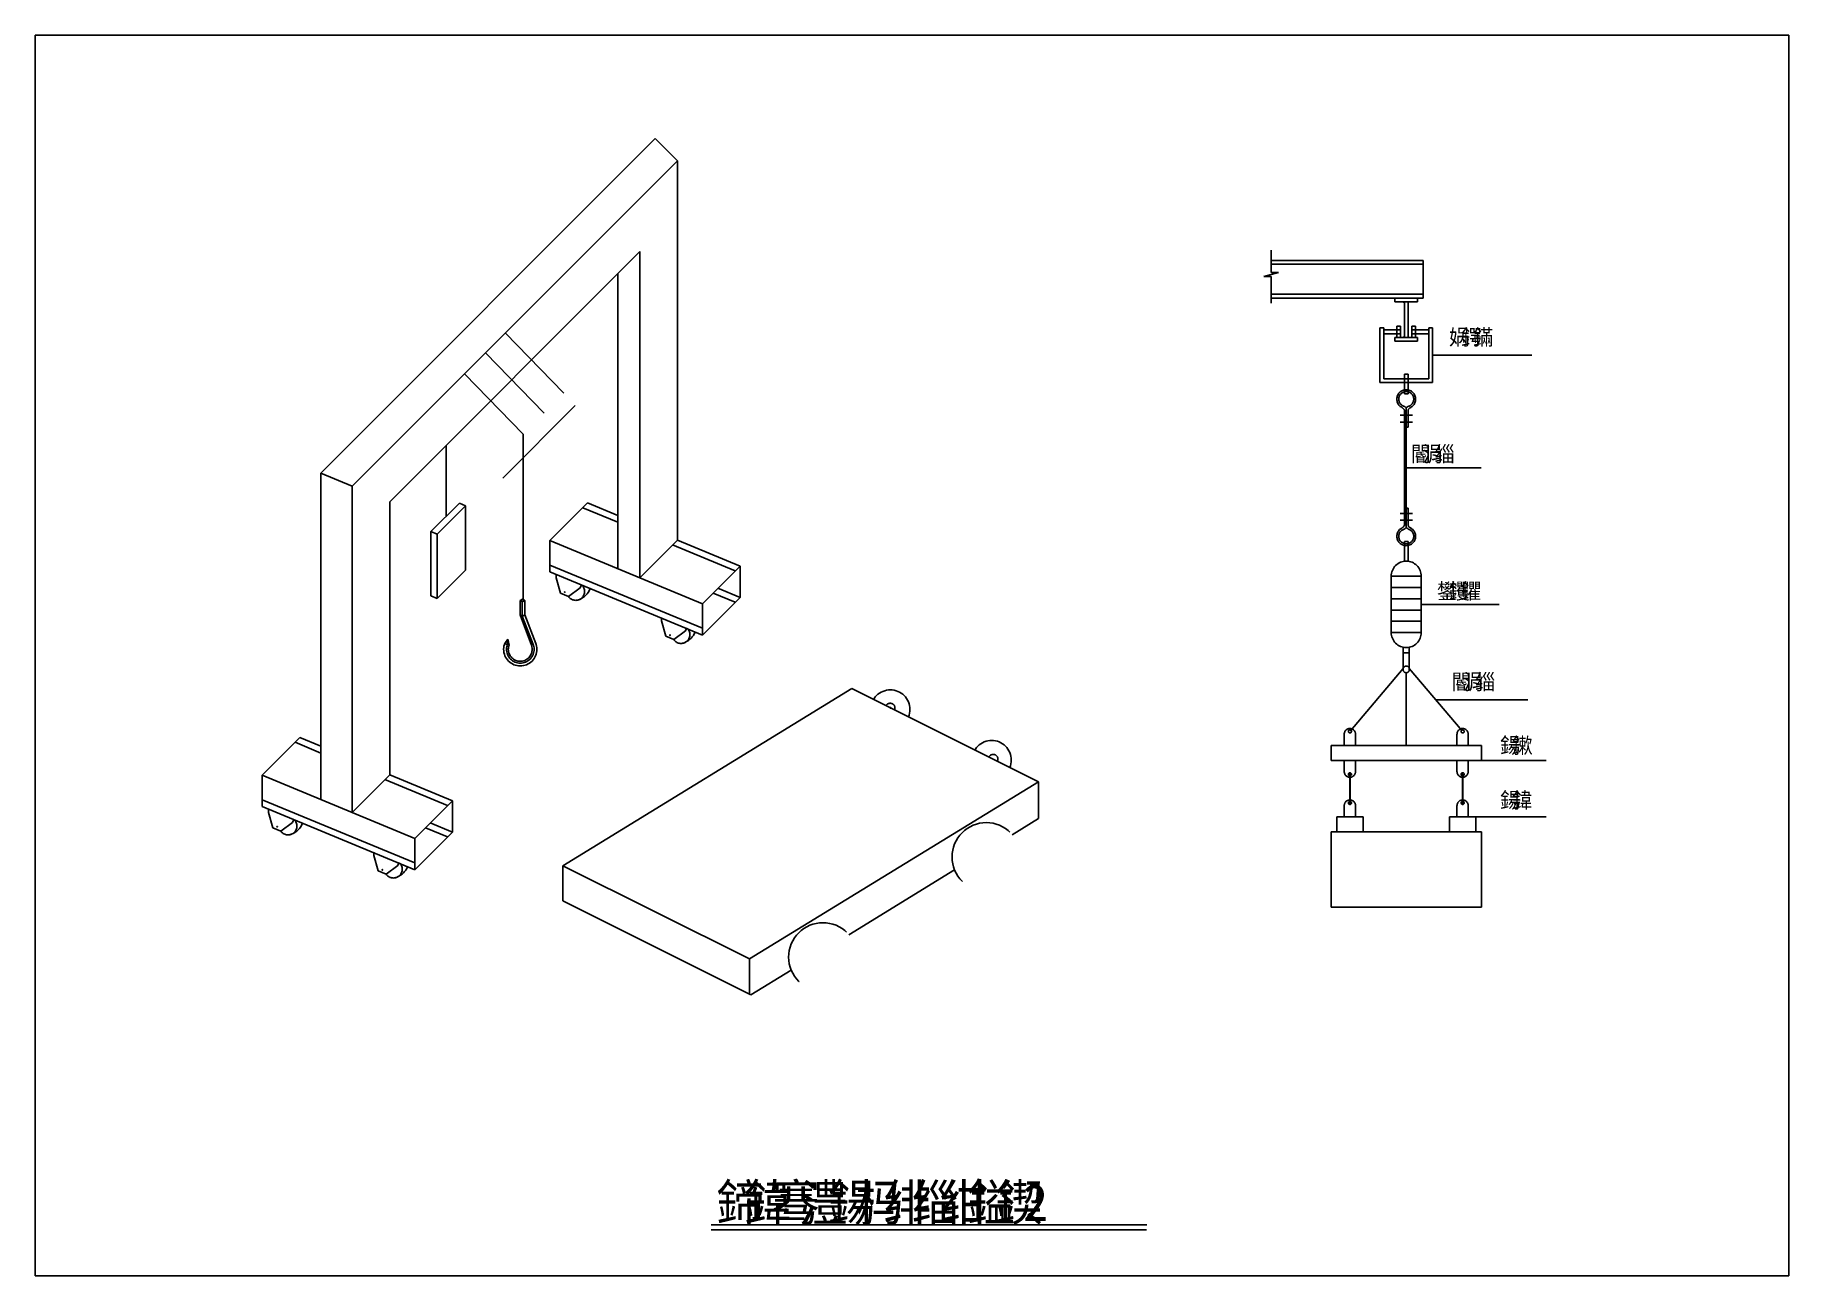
# Model space of a CAD drawing. Header units: metres. Extents: x 0 to 420, y 0 to 297.
import ezdxf

# ---------------------------------------------------------------- set-up
doc = ezdxf.new("R2010")
doc.units = ezdxf.units.M

msp = doc.modelspace()

# ---------------------------------------------------------------- linework, layer by layer
for p, q in [((420, 297), (0, 297)), ((0, 297), (0, 0)), ((420, 0), (420, 297)), ((148.52, 272.24), (68.44, 192.16)), ((148.52, 272.24), (153.83, 266.94)), ((153.83, 266.94), (75.94, 189.05)), ((153.83, 266.94), (153.83, 176.1)), ((153.83, 266.94), (153.83, 191.94)), ((144.83, 245.21), (84.94, 185.32)), ((144.83, 245.21), (144.83, 167.1)), ((144.83, 245.21), (144.83, 191.94)), ((296.01, 245.49), (296.01, 240.19)), ((139.52, 239.9), (139.52, 169.3)), ((139.52, 239.9), (139.52, 197.24)), ((297.74, 240.19), (294.22, 239.22)), ((296.01, 240.19), (297.74, 240.19)), ((296.08, 243.07), (332.41, 243.07)), ((296.08, 242.17), (332.41, 242.17)), ((332.41, 243.07), (332.41, 234.07)), ((294.22, 239.22), (296.01, 239.22)), ((296.01, 239.22), (296.01, 232.82)), ((296.08, 234.97), (332.41, 234.97)), ((296.08, 234.07), (332.41, 234.07)), ((296.08, 234.07), (299.51, 234.07)), ((325.39, 234.07), (325.66, 233.8)), ((325.66, 234.07), (325.66, 233.17)), ((325.66, 233.17), (331.06, 233.17)), ((327.64, 233.17), (327.91, 232.9)), ((327.91, 224.62), (327.91, 233.17)), ((328.81, 224.62), (328.81, 233.17)), ((328.81, 232.9), (329.08, 233.17)), ((331.33, 234.07), (331.06, 233.8)), ((331.06, 234.07), (331.06, 233.17)), ((322.06, 226.96), (322.96, 226.96)), ((322.06, 226.96), (322.06, 213.82)), ((322.96, 226.96), (322.96, 214.72)), ((326.11, 224.62), (326.11, 227.32)), ((326.11, 227.32), (327.01, 227.32)), ((327.01, 224.62), (327.01, 227.32)), ((328.81, 224.62), (328.81, 227.32)), ((329.71, 227.32), (330.61, 227.32)), ((329.71, 224.62), (329.71, 227.32)), ((330.61, 224.62), (330.61, 227.32)), ((333.76, 226.96), (334.66, 226.96)), ((333.76, 226.96), (333.76, 214.72)), ((334.66, 226.96), (334.66, 213.82)), ((112.59, 225.7), (126.65, 211.26)), ((322.96, 226.42), (327.01, 226.42)), ((322.96, 225.52), (327.01, 225.52)), ((325.66, 224.62), (331.06, 224.62)), ((325.66, 224.62), (325.66, 223.72)), ((325.66, 223.72), (331.06, 223.72)), ((325.66, 223.72), (331.06, 223.72)), ((327.91, 224.89), (327.64, 224.62)), ((328.81, 224.89), (329.08, 224.62)), ((329.71, 226.42), (333.76, 226.42)), ((329.71, 225.52), (333.76, 225.52)), ((331.06, 224.62), (331.06, 223.72)), ((107.87, 220.97), (121.93, 206.54)), ((334.66, 220.39), (358.42, 220.39)), ((102.8, 215.91), (116.86, 201.47)), ((322.96, 214.72), (333.76, 214.72)), ((327.91, 215.8), (328.81, 215.8)), ((327.91, 211.12), (327.91, 215.8)), ((328.81, 211.12), (328.81, 215.8)), ((322.06, 213.82), (334.66, 213.82)), ((327.91, 211.66), (328.81, 211.66)), ((327.91, 211.12), (328.81, 211.12)), ((111.98, 190.91), (129.37, 208.3)), ((326.87, 205.99), (329.88, 205.99)), ((327.91, 207.24), (327.91, 179.64)), ((328.36, 207.77), (328.36, 179.11)), ((328.81, 207.24), (328.81, 203.16)), ((326.87, 204.39), (329.88, 204.39)), ((98.41, 198.79), (98.41, 181.79)), ((116.86, 201.47), (116.85, 161.68)), ((328.36, 193.44), (346.27, 193.44)), ((68.44, 192.16), (68.44, 114.05)), ((68.44, 192.16), (75.94, 189.05)), ((75.94, 189.05), (75.94, 110.94)), ((84.94, 185.32), (84.94, 119.94)), ((101.6, 184.98), (94.8, 178.18)), ((101.6, 184.98), (103.1, 184.36)), ((132.29, 185.02), (123.29, 176.02)), ((139.52, 182.03), (132.29, 185.02)), ((103.1, 184.36), (96.3, 177.56)), ((103.1, 184.36), (103.1, 168.93)), ((103.1, 184.36), (103.1, 176.58)), ((139.52, 180.4), (131.14, 183.88)), ((326.87, 182.51), (329.88, 182.51)), ((326.87, 180.91), (329.88, 180.91)), ((328.81, 183.73), (328.81, 179.66)), ((94.8, 178.18), (96.3, 177.56)), ((94.8, 178.18), (94.8, 162.75)), ((94.8, 178.18), (94.8, 178.18)), ((96.3, 177.56), (96.3, 162.13)), ((96.3, 177.56), (96.3, 169.78)), ((159.83, 160.89), (123.29, 176.02)), ((123.29, 176.02), (123.29, 168.52)), ((153.83, 176.1), (144.83, 167.1)), ((167.68, 168.74), (152.68, 174.95)), ((168.83, 169.89), (153.83, 176.1)), ((327.91, 175.77), (328.81, 175.77)), ((327.91, 175.77), (327.91, 171.09)), ((327.91, 175.23), (328.81, 175.23)), ((328.81, 175.77), (328.81, 171.09)), ((103.1, 168.93), (96.3, 162.13)), ((123.29, 170.15), (159.83, 155.01)), ((123.29, 168.52), (159.83, 153.39)), ((168.83, 169.89), (159.83, 160.89)), ((168.83, 169.89), (168.83, 162.39)), ((327.91, 171.09), (328.81, 171.09)), ((124.79, 167.9), (124.79, 167.09)), ((124.79, 167.09), (125.86, 163.4)), ((127.74, 162.62), (130.55, 164.7)), ((130.55, 164.7), (130.84, 165.39)), ((168.83, 162.39), (163.52, 164.58)), ((324.76, 167.49), (331.96, 167.49)), ((324.76, 167.49), (324.76, 153.99)), ((324.76, 164.79), (331.96, 164.79)), ((331.96, 153.99), (331.96, 167.49)), ((94.8, 162.75), (96.3, 162.13)), ((116.19, 161.68), (116.86, 162.03)), ((116.19, 161.68), (116.64, 161.34)), ((116.19, 161.68), (116.19, 158.21)), ((116.64, 161.34), (117.31, 161.68)), ((116.64, 161.34), (116.64, 157.87)), ((116.86, 162.03), (117.31, 161.68)), ((117.31, 161.68), (117.31, 158.21)), ((125.86, 163.4), (127.74, 162.62)), ((159.83, 153.39), (168.83, 162.39)), ((159.83, 160.89), (159.83, 153.39)), ((167.68, 161.24), (162.38, 163.44)), ((324.76, 162.09), (331.96, 162.09)), ((331.96, 160.74), (350.64, 160.74)), ((116.19, 158.21), (116.64, 157.87)), ((116.19, 158.21), (118.87, 150.99)), ((116.64, 157.87), (117.31, 158.21)), ((116.64, 157.93), (119.29, 151.14)), ((117.31, 158.21), (119.92, 151.38)), ((149.98, 157.6), (149.98, 156.78)), ((149.98, 156.78), (151.06, 153.09)), ((324.76, 159.39), (331.96, 159.39)), ((324.76, 156.69), (331.96, 156.69)), ((112.46, 151.38), (113.2, 152.4)), ((112.46, 151.38), (113.09, 151.14)), ((113.2, 152.4), (113.09, 151.14)), ((113.09, 151.14), (113.46, 151.22)), ((113.2, 152.4), (113.51, 150.99)), ((151.06, 153.09), (152.93, 152.32)), ((152.93, 152.32), (155.75, 154.39)), ((155.75, 154.39), (156.04, 155.09)), ((324.76, 153.99), (331.96, 153.99)), ((327.64, 150.46), (327.64, 144.99)), ((327.64, 149.13), (329.08, 149.13)), ((329.08, 150.46), (329.08, 144.99)), ((327.64, 145.38), (314.98, 130.45)), ((328.36, 144.38), (328.36, 126.99)), ((329.08, 145.38), (341.74, 130.45)), ((195.63, 140.59), (126.35, 98.19)), ((195.63, 140.59), (240.33, 118.27)), ((335.41, 137.91), (357.45, 137.91)), ((63.4, 128.86), (54.4, 119.86)), ((68.44, 125.15), (62.25, 127.72)), ((68.44, 126.78), (63.4, 128.86)), ((310.36, 126.99), (346.36, 126.99)), ((310.36, 126.99), (310.36, 123.39)), ((313.51, 129.69), (313.51, 126.99)), ((316.21, 129.69), (316.21, 126.99)), ((340.51, 129.69), (340.51, 126.99)), ((343.21, 129.69), (343.21, 126.99)), ((346.36, 126.99), (346.36, 123.39)), ((310.36, 123.39), (346.36, 123.39)), ((313.51, 123.39), (313.51, 120.69)), ((316.21, 123.39), (316.21, 120.69)), ((340.51, 123.39), (340.51, 120.69)), ((343.21, 123.39), (343.21, 120.69)), ((346.36, 123.39), (361.83, 123.39)), ((90.94, 104.73), (54.4, 119.86)), ((54.4, 119.86), (54.4, 112.36)), ((84.94, 119.94), (75.94, 110.94)), ((98.79, 112.58), (83.79, 118.79)), ((99.94, 113.73), (84.94, 119.94)), ((240.33, 118.27), (171.05, 75.87)), ((240.33, 118.27), (240.33, 109.48)), ((314.82, 119.99), (314.82, 113.28)), ((314.91, 120), (314.91, 113.28)), ((341.82, 119.99), (341.82, 113.28)), ((341.91, 120), (341.91, 113.28)), ((54.4, 113.99), (90.94, 98.85)), ((99.94, 113.73), (90.94, 104.73)), ((99.94, 113.73), (99.94, 106.23)), ((54.4, 112.36), (90.94, 97.23)), ((55.9, 111.74), (55.9, 110.93)), ((55.9, 110.93), (56.97, 107.24)), ((61.67, 108.54), (61.96, 109.24)), ((240.33, 109.48), (233.99, 105.6)), ((311.71, 109.89), (318.01, 109.89)), ((311.71, 109.89), (311.71, 106.29)), ((313.51, 112.59), (313.51, 109.89)), ((316.21, 112.59), (316.21, 109.89)), ((318.01, 109.89), (318.01, 106.29)), ((338.71, 109.89), (345.01, 109.89)), ((338.71, 109.89), (338.71, 106.29)), ((340.51, 112.59), (340.51, 109.89)), ((343.21, 112.59), (343.21, 109.89)), ((343.21, 109.89), (361.83, 109.89)), ((345.01, 109.89), (345.01, 106.29)), ((56.97, 107.24), (58.85, 106.46)), ((58.85, 106.46), (61.67, 108.54)), ((90.94, 97.23), (99.94, 106.23)), ((98.79, 105.08), (93.49, 107.28)), ((99.94, 106.23), (94.64, 108.43)), ((310.36, 106.29), (346.36, 106.29)), ((310.36, 106.29), (310.36, 88.29)), ((346.36, 106.29), (346.36, 88.29)), ((81.1, 101.44), (81.1, 100.63)), ((90.94, 104.73), (90.94, 97.23)), ((81.1, 100.63), (82.17, 96.93)), ((82.17, 96.93), (84.05, 96.16)), ((84.05, 96.16), (86.87, 98.24)), ((86.87, 98.24), (87.15, 98.93)), ((126.35, 98.19), (171.05, 75.87)), ((126.35, 98.19), (126.35, 89.81)), ((220.19, 97.16), (194.86, 81.66)), ((126.35, 89.81), (171.42, 67.31)), ((310.36, 88.29), (346.36, 88.29)), ((310.36, 88.29), (346.36, 88.29)), ((171.05, 75.87), (171.05, 67.49)), ((181.06, 73.21), (171.42, 67.31)), ((161.93, 12.22), (266.25, 12.22)), ((161.93, 11.04), (266.13, 11.04)), ((0, 0), (420, 0))]:
    msp.add_line(p, q)
for points in [[(329.3, 207.82), (329.42, 207.88), (329.61, 207.99), (329.79, 208.13), (329.95, 208.27), (330.1, 208.44), (330.23, 208.61), (330.34, 208.8), (330.44, 209), (330.51, 209.21), (330.57, 209.43), (330.6, 209.64), (330.61, 209.86), (330.6, 210.09), (330.57, 210.3), (330.51, 210.52), (330.44, 210.73), (330.34, 210.93), (330.23, 211.11), (330.1, 211.29), (329.95, 211.46), (329.79, 211.6), (329.61, 211.74), (329.42, 211.85), (329.22, 211.94), (329.01, 212.02), (328.8, 212.07), (328.58, 212.1), (328.36, 212.11), (328.14, 212.1), (327.92, 212.07), (327.71, 212.02), (327.5, 211.94), (327.3, 211.85), (327.11, 211.74), (326.93, 211.6), (326.77, 211.46), (326.62, 211.29), (326.49, 211.11), (326.38, 210.93), (326.28, 210.73), (326.21, 210.52), (326.15, 210.3), (326.12, 210.09), (326.11, 209.86), (326.12, 209.64), (326.15, 209.43), (326.21, 209.21), (326.28, 209), (326.38, 208.8), (326.49, 208.61), (326.62, 208.44), (326.77, 208.27), (326.93, 208.13), (327.11, 207.99), (327.3, 207.88), (327.42, 207.82)], [(328.91, 208.15), (329.05, 208.2), (329.21, 208.28), (329.36, 208.37), (329.5, 208.47), (329.63, 208.59), (329.75, 208.72), (329.86, 208.86), (329.95, 209.02), (330.02, 209.18), (330.08, 209.34), (330.13, 209.51), (330.15, 209.69), (330.16, 209.86), (330.15, 210.04), (330.13, 210.22), (330.08, 210.39), (330.02, 210.55), (329.95, 210.71), (329.86, 210.86), (329.75, 211.01), (329.63, 211.14), (329.5, 211.26), (329.36, 211.36), (329.21, 211.45), (329.05, 211.53), (328.88, 211.59), (328.71, 211.63), (328.54, 211.66), (328.36, 211.66), (328.18, 211.66), (328.01, 211.63), (327.84, 211.59), (327.67, 211.53), (327.51, 211.45), (327.36, 211.36), (327.22, 211.26), (327.09, 211.14), (326.97, 211.01), (326.86, 210.86), (326.77, 210.71), (326.7, 210.55), (326.64, 210.39), (326.59, 210.22), (326.57, 210.04), (326.56, 209.86), (326.57, 209.69), (326.59, 209.51), (326.64, 209.34), (326.7, 209.18), (326.77, 209.02), (326.86, 208.86), (326.97, 208.72), (327.09, 208.59), (327.22, 208.47), (327.36, 208.37), (327.51, 208.28), (327.67, 208.2), (327.81, 208.15)], [(327.91, 207.24), (327.9, 207.27), (327.85, 207.38), (327.79, 207.47), (327.72, 207.56), (327.65, 207.64), (327.57, 207.72), (327.48, 207.79), (327.42, 207.82)], [(328.36, 207.77), (328.35, 207.78), (328.27, 207.87), (328.19, 207.94), (328.1, 208.01), (328, 208.07), (327.89, 208.12), (327.81, 208.15)], [(328.91, 208.15), (328.83, 208.12), (328.72, 208.07), (328.63, 208.01), (328.53, 207.94), (328.45, 207.87), (328.37, 207.78), (328.36, 207.77)], [(329.3, 207.82), (329.24, 207.79), (329.15, 207.72), (329.07, 207.64), (329, 207.56), (328.93, 207.47), (328.87, 207.38), (328.82, 207.27), (328.81, 207.24)], [(328.36, 203.35), (328.38, 203.31), (328.4, 203.28), (328.43, 203.26), (328.45, 203.23), (328.48, 203.21), (328.52, 203.19), (328.55, 203.17), (328.59, 203.16), (328.62, 203.15), (328.66, 203.15), (328.7, 203.14), (328.74, 203.15), (328.77, 203.15), (328.81, 203.16), (328.81, 203.16)], [(328.81, 183.73), (328.77, 183.74), (328.74, 183.75), (328.7, 183.75), (328.66, 183.75), (328.62, 183.74), (328.59, 183.73), (328.55, 183.72), (328.52, 183.7), (328.48, 183.68), (328.45, 183.66), (328.43, 183.64), (328.4, 183.61), (328.38, 183.58), (328.36, 183.55)], [(327.26, 178.99), (327.11, 178.9), (326.93, 178.77), (326.77, 178.62), (326.62, 178.45), (326.49, 178.28), (326.38, 178.09), (326.28, 177.89), (326.21, 177.68), (326.15, 177.47), (326.12, 177.25), (326.11, 177.03), (326.12, 176.81), (326.15, 176.59), (326.21, 176.37), (326.28, 176.17), (326.38, 175.97), (326.49, 175.78), (326.62, 175.6), (326.77, 175.44), (326.93, 175.29), (327.11, 175.16), (327.3, 175.04), (327.5, 174.95), (327.71, 174.87), (327.92, 174.82), (328.14, 174.79), (328.36, 174.78), (328.58, 174.79), (328.8, 174.82), (329.01, 174.87), (329.22, 174.95), (329.42, 175.04), (329.61, 175.16), (329.79, 175.29), (329.95, 175.44), (330.1, 175.6), (330.23, 175.78), (330.34, 175.97), (330.44, 176.17), (330.51, 176.37), (330.57, 176.59), (330.6, 176.81), (330.61, 177.03), (330.6, 177.25), (330.57, 177.47), (330.51, 177.68), (330.44, 177.89), (330.34, 178.09), (330.23, 178.28), (330.1, 178.45), (329.95, 178.62), (329.79, 178.77), (329.61, 178.9), (329.43, 179.01)], [(327.87, 178.76), (327.84, 178.75), (327.67, 178.69), (327.51, 178.61), (327.36, 178.52), (327.22, 178.42), (327.09, 178.3), (326.97, 178.17), (326.86, 178.03), (326.77, 177.88), (326.7, 177.72), (326.64, 177.55), (326.59, 177.38), (326.57, 177.2), (326.56, 177.03), (326.57, 176.85), (326.59, 176.68), (326.64, 176.5), (326.7, 176.34), (326.77, 176.18), (326.86, 176.03), (326.97, 175.88), (327.09, 175.75), (327.22, 175.64), (327.36, 175.53), (327.51, 175.44), (327.67, 175.36), (327.84, 175.3), (328.01, 175.26), (328.18, 175.24), (328.36, 175.23), (328.54, 175.24), (328.71, 175.26), (328.88, 175.3), (329.05, 175.36), (329.21, 175.44), (329.36, 175.53), (329.5, 175.64), (329.63, 175.75), (329.75, 175.88), (329.86, 176.03), (329.95, 176.18), (330.02, 176.34), (330.08, 176.5), (330.13, 176.68), (330.15, 176.85), (330.16, 177.03), (330.15, 177.2), (330.13, 177.38), (330.08, 177.55), (330.02, 177.72), (329.95, 177.88), (329.86, 178.03), (329.75, 178.17), (329.63, 178.3), (329.5, 178.42), (329.36, 178.52), (329.21, 178.61), (329.05, 178.69), (328.91, 178.74)], [(327.26, 178.99), (327.28, 179), (327.38, 179.05), (327.48, 179.1), (327.57, 179.17), (327.65, 179.25), (327.73, 179.33), (327.8, 179.42), (327.85, 179.52), (327.9, 179.62), (327.91, 179.64)], [(327.81, 178.74), (327.9, 178.77), (328, 178.82), (328.1, 178.88), (328.19, 178.95), (328.28, 179.02), (328.35, 179.11), (328.36, 179.12)], [(328.36, 179.12), (328.37, 179.11), (328.45, 179.02), (328.54, 178.95), (328.63, 178.88), (328.73, 178.82), (328.83, 178.77), (328.92, 178.74)], [(328.81, 179.66), (328.83, 179.62), (328.88, 179.52), (328.93, 179.42), (329, 179.33), (329.08, 179.25), (329.16, 179.17), (329.25, 179.1), (329.34, 179.05), (329.43, 179.01)], [(331.96, 167.49), (331.94, 167.84), (331.89, 168.19), (331.81, 168.53), (331.69, 168.86), (331.54, 169.18), (331.35, 169.49), (331.14, 169.77), (330.91, 170.03), (330.64, 170.27), (330.36, 170.48), (330.06, 170.66), (329.74, 170.81), (329.41, 170.93), (329.06, 171.02), (328.71, 171.07), (328.36, 171.09), (328.01, 171.07), (327.66, 171.02), (327.32, 170.93), (326.98, 170.81), (326.66, 170.66), (326.36, 170.48), (326.08, 170.27), (325.81, 170.03), (325.58, 169.77), (325.37, 169.49), (325.19, 169.18), (325.03, 168.86), (324.92, 168.53), (324.83, 168.19), (324.78, 167.84), (324.76, 167.49), (324.76, 167.49)], [(127.74, 162.62), (127.84, 162.48), (127.98, 162.32), (128.14, 162.18), (128.3, 162.06), (128.48, 161.95), (128.67, 161.86), (128.87, 161.79), (129.07, 161.74), (129.28, 161.71), (129.48, 161.7), (129.69, 161.71), (129.9, 161.74), (130.1, 161.79), (130.3, 161.86), (130.49, 161.95), (130.66, 162.06), (130.83, 162.18), (130.99, 162.32), (131.13, 162.48), (131.25, 162.65), (131.36, 162.83), (131.45, 163.01), (131.52, 163.21), (131.57, 163.41), (131.6, 163.62), (131.61, 163.83), (131.6, 164.03), (131.57, 164.24), (131.52, 164.44), (131.45, 164.64), (131.36, 164.83), (131.25, 165.01), (131.13, 165.17), (130.99, 165.33), (130.97, 165.34)], [(129.78, 161.72), (130, 161.78), (130.42, 161.93), (130.82, 162.12), (131.2, 162.35), (131.56, 162.62), (131.89, 162.91), (132.18, 163.24), (132.45, 163.6), (132.68, 163.98), (132.87, 164.38), (132.93, 164.53)], [(126.9, 163.67), (126.9, 163.67), (126.9, 163.68), (126.9, 163.68), (126.9, 163.69), (126.9, 163.69), (126.9, 163.7), (126.89, 163.7), (126.89, 163.71), (126.88, 163.71), (126.88, 163.72), (126.87, 163.72), (126.87, 163.72), (126.86, 163.72), (126.86, 163.72), (126.85, 163.72), (126.85, 163.72), (126.84, 163.72), (126.84, 163.72), (126.83, 163.72), (126.83, 163.72), (126.82, 163.72), (126.82, 163.72), (126.81, 163.71), (126.81, 163.71), (126.8, 163.7), (126.8, 163.7), (126.8, 163.69), (126.8, 163.69), (126.79, 163.68), (126.79, 163.68), (126.79, 163.67), (126.79, 163.67), (126.79, 163.67)], [(126.79, 163.67), (126.79, 163.66), (126.79, 163.66), (126.79, 163.65), (126.8, 163.65), (126.8, 163.64), (126.8, 163.64), (126.8, 163.63), (126.81, 163.63), (126.81, 163.62), (126.82, 163.62), (126.82, 163.62), (126.83, 163.62), (126.83, 163.61), (126.84, 163.61), (126.84, 163.61), (126.85, 163.61), (126.85, 163.61), (126.86, 163.61), (126.86, 163.61), (126.87, 163.62), (126.87, 163.62), (126.88, 163.62), (126.88, 163.62), (126.89, 163.63), (126.89, 163.63), (126.9, 163.64), (126.9, 163.64), (126.9, 163.65), (126.9, 163.65), (126.9, 163.66), (126.9, 163.66), (126.9, 163.67), (126.9, 163.67)], [(112.46, 151.38), (112.38, 151.14), (112.28, 150.76), (112.22, 150.38), (112.21, 149.98), (112.22, 149.59), (112.28, 149.21), (112.38, 148.83), (112.51, 148.46), (112.68, 148.11), (112.88, 147.77), (113.11, 147.46), (113.37, 147.17), (113.66, 146.9), (113.98, 146.67), (114.31, 146.47), (114.66, 146.3), (115.03, 146.17), (115.41, 146.08), (115.8, 146.02), (116.19, 146), (116.58, 146.02), (116.97, 146.08), (117.35, 146.17), (117.71, 146.3), (118.07, 146.47), (118.4, 146.67), (118.72, 146.9), (119.01, 147.17), (119.27, 147.46), (119.5, 147.77), (119.7, 148.11), (119.87, 148.46), (120, 148.83), (120.1, 149.21), (120.15, 149.59), (120.17, 149.98), (120.15, 150.38), (120.1, 150.76), (120, 151.14), (119.92, 151.38)], [(152.1, 153.36), (152.1, 153.37), (152.1, 153.37), (152.1, 153.38), (152.1, 153.38), (152.1, 153.39), (152.09, 153.39), (152.09, 153.4), (152.09, 153.4), (152.08, 153.41), (152.08, 153.41), (152.07, 153.41), (152.07, 153.41), (152.06, 153.42), (152.06, 153.42), (152.05, 153.42), (152.05, 153.42), (152.04, 153.42), (152.03, 153.42), (152.03, 153.42), (152.02, 153.41), (152.02, 153.41), (152.01, 153.41), (152.01, 153.41), (152.01, 153.4), (152, 153.4), (152, 153.39), (152, 153.39), (151.99, 153.38), (151.99, 153.38), (151.99, 153.37), (151.99, 153.37), (151.99, 153.36), (151.99, 153.36)], [(151.99, 153.36), (151.99, 153.36), (151.99, 153.35), (151.99, 153.35), (151.99, 153.34), (152, 153.34), (152, 153.33), (152, 153.33), (152.01, 153.32), (152.01, 153.32), (152.01, 153.32), (152.02, 153.31), (152.02, 153.31), (152.03, 153.31), (152.03, 153.31), (152.04, 153.31), (152.05, 153.31), (152.05, 153.31), (152.06, 153.31), (152.06, 153.31), (152.07, 153.31), (152.07, 153.31), (152.08, 153.32), (152.08, 153.32), (152.09, 153.32), (152.09, 153.33), (152.09, 153.33), (152.1, 153.34), (152.1, 153.34), (152.1, 153.35), (152.1, 153.35), (152.1, 153.36), (152.1, 153.36), (152.1, 153.36)], [(152.93, 152.32), (153.04, 152.17), (153.18, 152.02), (153.33, 151.88), (153.5, 151.75), (153.68, 151.65), (153.87, 151.56), (154.07, 151.49), (154.27, 151.44), (154.47, 151.41), (154.68, 151.4), (154.89, 151.41), (155.1, 151.44), (155.3, 151.49), (155.49, 151.56), (155.68, 151.65), (155.86, 151.75), (156.03, 151.88), (156.18, 152.02), (156.32, 152.17), (156.45, 152.34), (156.55, 152.52), (156.64, 152.71), (156.71, 152.9), (156.76, 153.11), (156.79, 153.31), (156.8, 153.52), (156.79, 153.73), (156.76, 153.93), (156.71, 154.14), (156.64, 154.33), (156.55, 154.52), (156.45, 154.7), (156.32, 154.87), (156.18, 155.02), (156.17, 155.03)], [(154.98, 151.42), (155.2, 151.48), (155.62, 151.63), (156.02, 151.82), (156.4, 152.05), (156.75, 152.31), (157.08, 152.61), (157.38, 152.94), (157.65, 153.29), (157.87, 153.67), (158.06, 154.08), (158.12, 154.22)], [(324.76, 153.99), (324.78, 153.63), (324.83, 153.28), (324.92, 152.94), (325.03, 152.61), (325.19, 152.29), (325.37, 151.99), (325.58, 151.7), (325.81, 151.44), (326.08, 151.2), (326.36, 150.99), (326.66, 150.81), (326.98, 150.66), (327.32, 150.54), (327.66, 150.46), (328.01, 150.4), (328.36, 150.39), (328.71, 150.4), (329.06, 150.46), (329.41, 150.54), (329.74, 150.66), (330.06, 150.81), (330.36, 150.99), (330.64, 151.2), (330.91, 151.44), (331.14, 151.7), (331.35, 151.99), (331.54, 152.29), (331.69, 152.61), (331.81, 152.94), (331.89, 153.28), (331.94, 153.63), (331.96, 153.99)], [(113.09, 151.14), (113.02, 150.95), (112.94, 150.63), (112.9, 150.31), (112.88, 149.98), (112.9, 149.66), (112.94, 149.34), (113.02, 149.02), (113.13, 148.72), (113.27, 148.42), (113.44, 148.15), (113.63, 147.89), (113.85, 147.64), (114.09, 147.43), (114.35, 147.23), (114.63, 147.07), (114.92, 146.93), (115.23, 146.82), (115.54, 146.74), (115.87, 146.69), (116.19, 146.68), (116.51, 146.69), (116.84, 146.74), (117.15, 146.82), (117.46, 146.93), (117.75, 147.07), (118.03, 147.23), (118.29, 147.43), (118.53, 147.64), (118.75, 147.89), (118.94, 148.15), (119.11, 148.42), (119.25, 148.72), (119.36, 149.02), (119.44, 149.34), (119.48, 149.66), (119.5, 149.98), (119.48, 150.31), (119.44, 150.63), (119.36, 150.95), (119.29, 151.14)], [(113.51, 150.99), (113.45, 150.81), (113.39, 150.54), (113.34, 150.27), (113.33, 149.98), (113.34, 149.7), (113.39, 149.43), (113.45, 149.15), (113.55, 148.89), (113.67, 148.64), (113.81, 148.4), (113.98, 148.17), (114.17, 147.96), (114.38, 147.77), (114.6, 147.61), (114.84, 147.46), (115.1, 147.34), (115.36, 147.25), (115.63, 147.18), (115.91, 147.14), (116.19, 147.13), (116.47, 147.14), (116.75, 147.18), (117.02, 147.25), (117.28, 147.34), (117.54, 147.46), (117.78, 147.61), (118, 147.77), (118.21, 147.96), (118.4, 148.17), (118.57, 148.4), (118.71, 148.64), (118.83, 148.89), (118.93, 149.15), (118.99, 149.43), (119.04, 149.7), (119.05, 149.98), (119.04, 150.27), (118.99, 150.54), (118.93, 150.81), (118.87, 150.99)], [(329.08, 145.38), (329.08, 145.39), (329.06, 145.46), (329.04, 145.53), (329.01, 145.6), (328.97, 145.66), (328.93, 145.72), (328.88, 145.77), (328.82, 145.82), (328.77, 145.86), (328.71, 145.9), (328.64, 145.93), (328.57, 145.95), (328.5, 145.97), (328.43, 145.98), (328.36, 145.98), (328.29, 145.98), (328.22, 145.97), (328.15, 145.95), (328.08, 145.93), (328.02, 145.9), (327.95, 145.86), (327.9, 145.82), (327.84, 145.77), (327.8, 145.72), (327.75, 145.66), (327.72, 145.6), (327.68, 145.53), (327.66, 145.46), (327.64, 145.39), (327.64, 145.38)], [(327.64, 144.99), (327.64, 144.97), (327.66, 144.9), (327.68, 144.83), (327.72, 144.77), (327.75, 144.71), (327.8, 144.65), (327.84, 144.6), (327.9, 144.55), (327.95, 144.51), (328.02, 144.47), (328.08, 144.44), (328.15, 144.41), (328.22, 144.4), (328.29, 144.39), (328.36, 144.38), (328.43, 144.39), (328.5, 144.4), (328.57, 144.41), (328.64, 144.44), (328.71, 144.47), (328.77, 144.51), (328.82, 144.55), (328.88, 144.6), (328.93, 144.65), (328.97, 144.71), (329.01, 144.77), (329.04, 144.83), (329.06, 144.9), (329.08, 144.97), (329.08, 144.99)], [(209.14, 133.85), (209.29, 134.25), (209.4, 134.69), (209.46, 135.15), (209.49, 135.61), (209.46, 136.06), (209.4, 136.52), (209.29, 136.96), (209.13, 137.39), (208.93, 137.81), (208.7, 138.2), (208.43, 138.57), (208.12, 138.91), (207.78, 139.22), (207.41, 139.49), (207.02, 139.73), (206.6, 139.92), (206.17, 140.08), (205.72, 140.19), (205.27, 140.26), (204.81, 140.28), (204.35, 140.26), (203.9, 140.19), (203.46, 140.08), (203.02, 139.92), (202.61, 139.73), (202.22, 139.49), (201.85, 139.22), (201.51, 138.91), (201.2, 138.57), (200.93, 138.2), (200.8, 138.01)], [(205.9, 135.95), (205.89, 136.06), (205.88, 136.17), (205.85, 136.28), (205.81, 136.38), (205.77, 136.48), (205.71, 136.58), (205.64, 136.66), (205.57, 136.75), (205.49, 136.82), (205.4, 136.89), (205.31, 136.94), (205.21, 136.99), (205.1, 137.03), (204.99, 137.05), (204.89, 137.07), (204.78, 137.08), (204.66, 137.07), (204.56, 137.05), (204.45, 137.03), (204.34, 136.99), (204.24, 136.94), (204.15, 136.89), (204.06, 136.82), (203.98, 136.75), (203.91, 136.66), (203.84, 136.58), (203.8, 136.51)], [(204.96, 135.98), (204.96, 135.99), (204.96, 136), (204.95, 136.01), (204.95, 136.02), (204.95, 136.03), (204.94, 136.03), (204.94, 136.04), (204.93, 136.05), (204.92, 136.06), (204.92, 136.06), (204.91, 136.07), (204.9, 136.07), (204.89, 136.07), (204.88, 136.07), (204.87, 136.08), (204.86, 136.08), (204.85, 136.08), (204.84, 136.07), (204.84, 136.07), (204.83, 136.07), (204.82, 136.07), (204.81, 136.06), (204.8, 136.06), (204.8, 136.05), (204.79, 136.04), (204.79, 136.03), (204.78, 136.03), (204.78, 136.02), (204.77, 136.01), (204.77, 136), (204.77, 135.99), (204.77, 135.98), (204.77, 135.98)], [(204.77, 135.98), (204.77, 135.97), (204.77, 135.96), (204.77, 135.96), (204.78, 135.95), (204.78, 135.94), (204.79, 135.93), (204.79, 135.92), (204.8, 135.92), (204.8, 135.91), (204.81, 135.9), (204.82, 135.9), (204.83, 135.9), (204.84, 135.89), (204.84, 135.89), (204.85, 135.89), (204.86, 135.89), (204.87, 135.89), (204.88, 135.89), (204.89, 135.89), (204.9, 135.9), (204.91, 135.9), (204.92, 135.9), (204.92, 135.91), (204.93, 135.92), (204.94, 135.92), (204.94, 135.93), (204.95, 135.94), (204.95, 135.95), (204.95, 135.96), (204.96, 135.96), (204.96, 135.97), (204.96, 135.98), (204.96, 135.98)], [(205.81, 135.51), (205.81, 135.52), (205.85, 135.62), (205.88, 135.73), (205.89, 135.84), (205.9, 135.95)], [(316.2, 129.69), (316.19, 129.82), (316.17, 129.95), (316.14, 130.07), (316.09, 130.2), (316.04, 130.32), (315.97, 130.43), (315.89, 130.53), (315.8, 130.63), (315.71, 130.72), (315.6, 130.8), (315.49, 130.86), (315.37, 130.92), (315.25, 130.96), (315.12, 131), (314.99, 131.02), (314.86, 131.02), (314.73, 131.02), (314.6, 131), (314.47, 130.96), (314.35, 130.92), (314.23, 130.86), (314.12, 130.8), (314.01, 130.72), (313.92, 130.63), (313.83, 130.53), (313.75, 130.43), (313.68, 130.32), (313.63, 130.2), (313.58, 130.07), (313.55, 129.95), (313.53, 129.82), (313.53, 129.69), (313.53, 129.69)], [(315.22, 130.31), (315.22, 130.35), (315.21, 130.38), (315.2, 130.41), (315.19, 130.45), (315.18, 130.48), (315.16, 130.51), (315.14, 130.54), (315.11, 130.56), (315.09, 130.59), (315.06, 130.61), (315.03, 130.63), (315, 130.64), (314.96, 130.65), (314.93, 130.66), (314.9, 130.67), (314.86, 130.67), (314.83, 130.67), (314.79, 130.66), (314.76, 130.65), (314.72, 130.64), (314.69, 130.63), (314.66, 130.61), (314.63, 130.59), (314.61, 130.56), (314.58, 130.54), (314.56, 130.51), (314.54, 130.48), (314.53, 130.45), (314.52, 130.41), (314.51, 130.38), (314.5, 130.35), (314.5, 130.31), (314.5, 130.27), (314.51, 130.24), (314.52, 130.21), (314.53, 130.17), (314.54, 130.14), (314.56, 130.11), (314.58, 130.08), (314.61, 130.06), (314.63, 130.03), (314.66, 130.01), (314.69, 129.99), (314.72, 129.98), (314.76, 129.97), (314.79, 129.96), (314.83, 129.95), (314.86, 129.95), (314.9, 129.95), (314.93, 129.96), (314.96, 129.97), (315, 129.98), (315.03, 129.99), (315.06, 130.01), (315.09, 130.03), (315.11, 130.06), (315.14, 130.08), (315.16, 130.11), (315.18, 130.14), (315.19, 130.17), (315.2, 130.21), (315.21, 130.24), (315.22, 130.27), (315.22, 130.31)], [(343.2, 129.69), (343.19, 129.82), (343.17, 129.95), (343.14, 130.07), (343.09, 130.2), (343.04, 130.32), (342.97, 130.43), (342.89, 130.53), (342.8, 130.63), (342.71, 130.72), (342.6, 130.8), (342.49, 130.86), (342.37, 130.92), (342.25, 130.96), (342.12, 131), (341.99, 131.02), (341.86, 131.02), (341.73, 131.02), (341.6, 131), (341.47, 130.96), (341.35, 130.92), (341.23, 130.86), (341.12, 130.8), (341.01, 130.72), (340.92, 130.63), (340.83, 130.53), (340.75, 130.43), (340.68, 130.32), (340.63, 130.2), (340.58, 130.07), (340.55, 129.95), (340.53, 129.82), (340.53, 129.69), (340.53, 129.69)], [(342.22, 130.31), (342.22, 130.35), (342.21, 130.38), (342.2, 130.41), (342.19, 130.45), (342.18, 130.48), (342.16, 130.51), (342.14, 130.54), (342.11, 130.56), (342.09, 130.59), (342.06, 130.61), (342.03, 130.63), (342, 130.64), (341.96, 130.65), (341.93, 130.66), (341.9, 130.67), (341.86, 130.67), (341.83, 130.67), (341.79, 130.66), (341.76, 130.65), (341.72, 130.64), (341.69, 130.63), (341.66, 130.61), (341.63, 130.59), (341.61, 130.56), (341.58, 130.54), (341.56, 130.51), (341.54, 130.48), (341.53, 130.45), (341.52, 130.41), (341.51, 130.38), (341.5, 130.35), (341.5, 130.31), (341.5, 130.27), (341.51, 130.24), (341.52, 130.21), (341.53, 130.17), (341.54, 130.14), (341.56, 130.11), (341.58, 130.08), (341.61, 130.06), (341.63, 130.03), (341.66, 130.01), (341.69, 129.99), (341.72, 129.98), (341.76, 129.97), (341.79, 129.96), (341.83, 129.95), (341.86, 129.95), (341.9, 129.95), (341.93, 129.96), (341.96, 129.97), (342, 129.98), (342.03, 129.99), (342.06, 130.01), (342.09, 130.03), (342.11, 130.06), (342.14, 130.08), (342.16, 130.11), (342.18, 130.14), (342.19, 130.17), (342.2, 130.21), (342.21, 130.24), (342.22, 130.27), (342.22, 130.31)], [(233.42, 121.73), (233.56, 122.13), (233.67, 122.57), (233.74, 123.03), (233.76, 123.49), (233.74, 123.94), (233.67, 124.4), (233.56, 124.84), (233.41, 125.27), (233.21, 125.69), (232.98, 126.08), (232.7, 126.45), (232.39, 126.79), (232.06, 127.1), (231.69, 127.37), (231.29, 127.61), (230.88, 127.8), (230.45, 127.96), (230, 128.07), (229.55, 128.14), (229.09, 128.16), (228.63, 128.14), (228.18, 128.07), (227.73, 127.96), (227.3, 127.8), (226.89, 127.61), (226.49, 127.37), (226.12, 127.1), (225.79, 126.79), (225.48, 126.45), (225.2, 126.08), (225.08, 125.89)], [(230.58, 123.71), (230.57, 123.82), (230.55, 123.93), (230.53, 124.03), (230.49, 124.14), (230.44, 124.24), (230.39, 124.33), (230.32, 124.42), (230.25, 124.5), (230.16, 124.58), (230.08, 124.64), (229.98, 124.7), (229.88, 124.75), (229.78, 124.78), (229.67, 124.81), (229.56, 124.83), (229.45, 124.83), (229.34, 124.83), (229.23, 124.81), (229.12, 124.78), (229.02, 124.75), (228.92, 124.7), (228.83, 124.64), (228.74, 124.58), (228.65, 124.5), (228.58, 124.42), (228.51, 124.33), (228.46, 124.24), (228.44, 124.21)], [(230.46, 123.21), (230.49, 123.28), (230.53, 123.38), (230.55, 123.49), (230.57, 123.6), (230.58, 123.71), (230.58, 123.71)], [(313.53, 120.69), (313.53, 120.56), (313.55, 120.43), (313.58, 120.3), (313.63, 120.18), (313.68, 120.06), (313.75, 119.95), (313.83, 119.84), (313.92, 119.74), (314.01, 119.65), (314.12, 119.58), (314.23, 119.51), (314.35, 119.45), (314.47, 119.41), (314.6, 119.38), (314.73, 119.36), (314.86, 119.35), (314.99, 119.36), (315.12, 119.38), (315.25, 119.41), (315.37, 119.45), (315.49, 119.51), (315.6, 119.58), (315.71, 119.65), (315.8, 119.74), (315.89, 119.84), (315.97, 119.95), (316.04, 120.06), (316.09, 120.18), (316.14, 120.3), (316.17, 120.43), (316.19, 120.56), (316.2, 120.69)], [(315.22, 120.06), (315.22, 120.1), (315.21, 120.13), (315.21, 120.17), (315.19, 120.2), (315.18, 120.23), (315.16, 120.26), (315.14, 120.29), (315.12, 120.32), (315.09, 120.34), (315.06, 120.36), (315.03, 120.38), (315, 120.4), (314.97, 120.41), (314.93, 120.42), (314.9, 120.42), (314.86, 120.42), (314.83, 120.42), (314.79, 120.42), (314.76, 120.41), (314.72, 120.4), (314.69, 120.38), (314.66, 120.36), (314.63, 120.34), (314.61, 120.32), (314.58, 120.29), (314.56, 120.26), (314.54, 120.23), (314.53, 120.2), (314.52, 120.17), (314.51, 120.13), (314.5, 120.1), (314.5, 120.06), (314.5, 120.03), (314.51, 119.99), (314.52, 119.96), (314.53, 119.93), (314.54, 119.89), (314.56, 119.86), (314.58, 119.83), (314.61, 119.81), (314.63, 119.79), (314.66, 119.76), (314.69, 119.75), (314.72, 119.73), (314.76, 119.72), (314.79, 119.71), (314.83, 119.71), (314.86, 119.7), (314.9, 119.71), (314.93, 119.71), (314.97, 119.72), (315, 119.73), (315.03, 119.75), (315.06, 119.76), (315.09, 119.79), (315.12, 119.81), (315.14, 119.83), (315.16, 119.86), (315.18, 119.89), (315.19, 119.93), (315.21, 119.96), (315.21, 119.99), (315.22, 120.03), (315.22, 120.06)], [(314.91, 120), (314.91, 120), (314.91, 120), (314.91, 120.01), (314.91, 120.01), (314.91, 120.02), (314.91, 120.02), (314.91, 120.03), (314.9, 120.03), (314.9, 120.04), (314.9, 120.04), (314.9, 120.05), (314.89, 120.05), (314.89, 120.05), (314.89, 120.06), (314.88, 120.06), (314.88, 120.06), (314.87, 120.06), (314.87, 120.06), (314.86, 120.06), (314.86, 120.06), (314.85, 120.06), (314.85, 120.06), (314.84, 120.06), (314.84, 120.06), (314.84, 120.06), (314.83, 120.06), (314.83, 120.05), (314.82, 120.05), (314.82, 120.05), (314.82, 120.04), (314.82, 120.04), (314.81, 120.03), (314.81, 120.03), (314.81, 120.02), (314.81, 120.02), (314.81, 120.01), (314.81, 120.01), (314.81, 120), (314.81, 120), (314.81, 120), (314.82, 119.99)], [(340.53, 120.69), (340.53, 120.56), (340.55, 120.43), (340.58, 120.3), (340.63, 120.18), (340.68, 120.06), (340.75, 119.95), (340.83, 119.84), (340.92, 119.74), (341.01, 119.65), (341.12, 119.58), (341.23, 119.51), (341.35, 119.45), (341.47, 119.41), (341.6, 119.38), (341.73, 119.36), (341.86, 119.35), (341.99, 119.36), (342.12, 119.38), (342.25, 119.41), (342.37, 119.45), (342.49, 119.51), (342.6, 119.58), (342.71, 119.65), (342.8, 119.74), (342.89, 119.84), (342.97, 119.95), (343.04, 120.06), (343.09, 120.18), (343.14, 120.3), (343.17, 120.43), (343.19, 120.56), (343.2, 120.69)], [(340.53, 120.69), (340.53, 120.56), (340.55, 120.43), (340.58, 120.3), (340.63, 120.18), (340.68, 120.06), (340.75, 119.95), (340.83, 119.84), (340.92, 119.74), (341.01, 119.65), (341.12, 119.58), (341.23, 119.51), (341.35, 119.45), (341.47, 119.41), (341.6, 119.38), (341.73, 119.36), (341.86, 119.35), (341.99, 119.36), (342.12, 119.38), (342.25, 119.41), (342.37, 119.45), (342.49, 119.51), (342.6, 119.58), (342.71, 119.65), (342.8, 119.74), (342.89, 119.84), (342.97, 119.95), (343.04, 120.06), (343.09, 120.18), (343.14, 120.3), (343.17, 120.43), (343.19, 120.56), (343.2, 120.69)], [(342.22, 120.06), (342.22, 120.1), (342.21, 120.13), (342.2, 120.17), (342.19, 120.2), (342.18, 120.23), (342.16, 120.26), (342.14, 120.29), (342.11, 120.32), (342.09, 120.34), (342.06, 120.36), (342.03, 120.38), (342, 120.4), (341.96, 120.41), (341.93, 120.42), (341.9, 120.42), (341.86, 120.42), (341.83, 120.42), (341.79, 120.42), (341.76, 120.41), (341.72, 120.4), (341.69, 120.38), (341.66, 120.36), (341.63, 120.34), (341.61, 120.32), (341.58, 120.29), (341.56, 120.26), (341.54, 120.23), (341.53, 120.2), (341.52, 120.17), (341.51, 120.13), (341.5, 120.1), (341.5, 120.06), (341.5, 120.03), (341.51, 119.99), (341.52, 119.96), (341.53, 119.93), (341.54, 119.89), (341.56, 119.86), (341.58, 119.84), (341.61, 119.81), (341.63, 119.79), (341.66, 119.76), (341.69, 119.75), (341.72, 119.73), (341.76, 119.72), (341.79, 119.71), (341.83, 119.71), (341.86, 119.7), (341.9, 119.71), (341.93, 119.71), (341.96, 119.72), (342, 119.73), (342.03, 119.75), (342.06, 119.76), (342.09, 119.79), (342.11, 119.81), (342.14, 119.84), (342.16, 119.86), (342.18, 119.89), (342.19, 119.93), (342.2, 119.96), (342.21, 119.99), (342.22, 120.03), (342.22, 120.06)], [(341.91, 120), (341.91, 120), (341.91, 120), (341.91, 120.01), (341.91, 120.01), (341.91, 120.02), (341.91, 120.02), (341.91, 120.03), (341.9, 120.03), (341.9, 120.04), (341.9, 120.04), (341.9, 120.05), (341.89, 120.05), (341.89, 120.05), (341.89, 120.06), (341.88, 120.06), (341.88, 120.06), (341.87, 120.06), (341.87, 120.06), (341.86, 120.06), (341.86, 120.06), (341.85, 120.06), (341.85, 120.06), (341.84, 120.06), (341.84, 120.06), (341.84, 120.06), (341.83, 120.06), (341.83, 120.05), (341.82, 120.05), (341.82, 120.05), (341.82, 120.04), (341.82, 120.04), (341.81, 120.03), (341.81, 120.03), (341.81, 120.02), (341.81, 120.02), (341.81, 120.01), (341.81, 120.01), (341.81, 120), (341.81, 120), (341.81, 120), (341.82, 119.99)], [(316.2, 112.59), (316.19, 112.72), (316.17, 112.85), (316.14, 112.97), (316.09, 113.1), (316.04, 113.22), (315.97, 113.33), (315.89, 113.43), (315.8, 113.53), (315.71, 113.62), (315.6, 113.7), (315.49, 113.76), (315.37, 113.82), (315.25, 113.86), (315.12, 113.9), (314.99, 113.92), (314.86, 113.92), (314.73, 113.92), (314.6, 113.9), (314.47, 113.86), (314.35, 113.82), (314.23, 113.76), (314.12, 113.7), (314.01, 113.62), (313.92, 113.53), (313.83, 113.43), (313.75, 113.33), (313.68, 113.22), (313.63, 113.1), (313.58, 112.97), (313.55, 112.85), (313.53, 112.72), (313.53, 112.59), (313.53, 112.59)], [(315.22, 113.21), (315.22, 113.25), (315.21, 113.28), (315.21, 113.31), (315.19, 113.35), (315.18, 113.38), (315.16, 113.41), (315.14, 113.44), (315.12, 113.46), (315.09, 113.49), (315.06, 113.51), (315.03, 113.53), (315, 113.54), (314.97, 113.55), (314.93, 113.56), (314.9, 113.57), (314.86, 113.57), (314.83, 113.57), (314.79, 113.56), (314.76, 113.55), (314.72, 113.54), (314.69, 113.53), (314.66, 113.51), (314.63, 113.49), (314.61, 113.46), (314.58, 113.44), (314.56, 113.41), (314.54, 113.38), (314.53, 113.35), (314.52, 113.31), (314.51, 113.28), (314.5, 113.25), (314.5, 113.21), (314.5, 113.17), (314.51, 113.14), (314.52, 113.11), (314.53, 113.07), (314.54, 113.04), (314.56, 113.01), (314.58, 112.98), (314.61, 112.96), (314.63, 112.93), (314.66, 112.91), (314.69, 112.89), (314.72, 112.88), (314.76, 112.87), (314.79, 112.86), (314.83, 112.85), (314.86, 112.85), (314.9, 112.85), (314.93, 112.86), (314.97, 112.87), (315, 112.88), (315.03, 112.89), (315.06, 112.91), (315.09, 112.93), (315.12, 112.96), (315.14, 112.98), (315.16, 113.01), (315.18, 113.04), (315.19, 113.07), (315.21, 113.11), (315.21, 113.14), (315.22, 113.17), (315.22, 113.21)], [(343.2, 112.59), (343.19, 112.72), (343.17, 112.85), (343.14, 112.97), (343.09, 113.1), (343.04, 113.22), (342.97, 113.33), (342.89, 113.43), (342.8, 113.53), (342.71, 113.62), (342.6, 113.7), (342.49, 113.76), (342.37, 113.82), (342.25, 113.86), (342.12, 113.9), (341.99, 113.92), (341.86, 113.92), (341.73, 113.92), (341.6, 113.9), (341.47, 113.86), (341.35, 113.82), (341.23, 113.76), (341.12, 113.7), (341.01, 113.62), (340.92, 113.53), (340.83, 113.43), (340.75, 113.33), (340.68, 113.22), (340.63, 113.1), (340.58, 112.97), (340.55, 112.85), (340.53, 112.72), (340.53, 112.59), (340.53, 112.59)], [(342.22, 113.21), (342.22, 113.25), (342.21, 113.28), (342.2, 113.31), (342.19, 113.35), (342.18, 113.38), (342.16, 113.41), (342.14, 113.44), (342.11, 113.46), (342.09, 113.49), (342.06, 113.51), (342.03, 113.53), (342, 113.54), (341.96, 113.55), (341.93, 113.56), (341.9, 113.57), (341.86, 113.57), (341.83, 113.57), (341.79, 113.56), (341.76, 113.55), (341.72, 113.54), (341.69, 113.53), (341.66, 113.51), (341.63, 113.49), (341.61, 113.46), (341.58, 113.44), (341.56, 113.41), (341.54, 113.38), (341.53, 113.35), (341.52, 113.31), (341.51, 113.28), (341.5, 113.25), (341.5, 113.21), (341.5, 113.17), (341.51, 113.14), (341.52, 113.11), (341.53, 113.07), (341.54, 113.04), (341.56, 113.01), (341.58, 112.98), (341.61, 112.96), (341.63, 112.93), (341.66, 112.91), (341.69, 112.89), (341.72, 112.88), (341.76, 112.87), (341.79, 112.86), (341.83, 112.85), (341.86, 112.85), (341.9, 112.85), (341.93, 112.86), (341.96, 112.87), (342, 112.88), (342.03, 112.89), (342.06, 112.91), (342.09, 112.93), (342.11, 112.96), (342.14, 112.98), (342.16, 113.01), (342.18, 113.04), (342.19, 113.07), (342.2, 113.11), (342.21, 113.14), (342.22, 113.17), (342.22, 113.21)], [(314.82, 113.28), (314.81, 113.28), (314.81, 113.27), (314.81, 113.27), (314.81, 113.26), (314.81, 113.26), (314.81, 113.25), (314.81, 113.25), (314.81, 113.25), (314.81, 113.24), (314.82, 113.24), (314.82, 113.23), (314.82, 113.23), (314.82, 113.22), (314.83, 113.22), (314.83, 113.22), (314.84, 113.22), (314.84, 113.21), (314.84, 113.21), (314.85, 113.21), (314.85, 113.21), (314.86, 113.21), (314.86, 113.21), (314.87, 113.21), (314.87, 113.21), (314.88, 113.21), (314.88, 113.22), (314.89, 113.22), (314.89, 113.22), (314.89, 113.22), (314.9, 113.23), (314.9, 113.23), (314.9, 113.24), (314.9, 113.24), (314.91, 113.25), (314.91, 113.25), (314.91, 113.25), (314.91, 113.26), (314.91, 113.26), (314.91, 113.27), (314.91, 113.27), (314.91, 113.28)], [(341.82, 113.28), (341.81, 113.28), (341.81, 113.27), (341.81, 113.27), (341.81, 113.26), (341.81, 113.26), (341.81, 113.25), (341.81, 113.25), (341.81, 113.25), (341.81, 113.24), (341.82, 113.24), (341.82, 113.23), (341.82, 113.23), (341.82, 113.22), (341.83, 113.22), (341.83, 113.22), (341.84, 113.22), (341.84, 113.21), (341.84, 113.21), (341.85, 113.21), (341.85, 113.21), (341.86, 113.21), (341.86, 113.21), (341.87, 113.21), (341.87, 113.21), (341.88, 113.21), (341.88, 113.22), (341.89, 113.22), (341.89, 113.22), (341.89, 113.22), (341.9, 113.23), (341.9, 113.23), (341.9, 113.24), (341.9, 113.24), (341.91, 113.25), (341.91, 113.25), (341.91, 113.25), (341.91, 113.26), (341.91, 113.26), (341.91, 113.27), (341.91, 113.27), (341.91, 113.28)], [(341.82, 113.28), (341.81, 113.28), (341.81, 113.27), (341.81, 113.27), (341.81, 113.26), (341.81, 113.26), (341.81, 113.25), (341.81, 113.25), (341.81, 113.25), (341.81, 113.24), (341.82, 113.24), (341.82, 113.23), (341.82, 113.23), (341.82, 113.22), (341.83, 113.22), (341.83, 113.22), (341.84, 113.22), (341.84, 113.21), (341.84, 113.21), (341.85, 113.21), (341.85, 113.21), (341.86, 113.21), (341.86, 113.21), (341.87, 113.21), (341.87, 113.21), (341.88, 113.21), (341.88, 113.22), (341.89, 113.22), (341.89, 113.22), (341.89, 113.22), (341.9, 113.23), (341.9, 113.23), (341.9, 113.24), (341.9, 113.24), (341.91, 113.25), (341.91, 113.25), (341.91, 113.25), (341.91, 113.26), (341.91, 113.26), (341.91, 113.27), (341.91, 113.27), (341.91, 113.28)], [(58.02, 107.51), (58.02, 107.52), (58.02, 107.52), (58.02, 107.53), (58.01, 107.53), (58.01, 107.54), (58.01, 107.54), (58.01, 107.55), (58, 107.55), (58, 107.55), (57.99, 107.56), (57.99, 107.56), (57.98, 107.56), (57.98, 107.56), (57.97, 107.56), (57.97, 107.57), (57.96, 107.57), (57.96, 107.57), (57.95, 107.56), (57.95, 107.56), (57.94, 107.56), (57.94, 107.56), (57.93, 107.56), (57.93, 107.55), (57.92, 107.55), (57.92, 107.55), (57.91, 107.54), (57.91, 107.54), (57.91, 107.53), (57.91, 107.53), (57.91, 107.52), (57.91, 107.52), (57.91, 107.51), (57.91, 107.51)], [(57.91, 107.51), (57.91, 107.5), (57.91, 107.5), (57.91, 107.49), (57.91, 107.49), (57.91, 107.48), (57.91, 107.48), (57.92, 107.47), (57.92, 107.47), (57.93, 107.47), (57.93, 107.46), (57.94, 107.46), (57.94, 107.46), (57.95, 107.46), (57.95, 107.45), (57.96, 107.45), (57.96, 107.45), (57.97, 107.45), (57.97, 107.45), (57.98, 107.46), (57.98, 107.46), (57.99, 107.46), (57.99, 107.46), (58, 107.47), (58, 107.47), (58.01, 107.47), (58.01, 107.48), (58.01, 107.48), (58.01, 107.49), (58.02, 107.49), (58.02, 107.5), (58.02, 107.5), (58.02, 107.51), (58.02, 107.51)], [(58.85, 106.46), (58.96, 106.32), (59.1, 106.17), (59.25, 106.03), (59.42, 105.9), (59.6, 105.8), (59.79, 105.71), (59.98, 105.64), (60.18, 105.59), (60.39, 105.55), (60.6, 105.54), (60.81, 105.55), (61.01, 105.59), (61.21, 105.64), (61.41, 105.71), (61.6, 105.8), (61.78, 105.9), (61.94, 106.03), (62.1, 106.17), (62.24, 106.32), (62.36, 106.49), (62.47, 106.67), (62.56, 106.86), (62.63, 107.05), (62.68, 107.25), (62.71, 107.46), (62.72, 107.67), (62.71, 107.88), (62.68, 108.08), (62.63, 108.28), (62.56, 108.48), (62.47, 108.67), (62.36, 108.85), (62.24, 109.01), (62.1, 109.17), (62.09, 109.18)], [(60.9, 105.57), (61.11, 105.63), (61.53, 105.78), (61.93, 105.97), (62.31, 106.19), (62.67, 106.46), (63, 106.76), (63.3, 107.08), (63.56, 107.44), (63.79, 107.82), (63.98, 108.22), (64.04, 108.37)], [(233.44, 106.25), (233.02, 106.62), (232.37, 107.1), (231.68, 107.52), (230.95, 107.86), (230.19, 108.13), (229.41, 108.33), (228.61, 108.45), (227.8, 108.49), (227, 108.45), (226.2, 108.33), (225.42, 108.13), (224.66, 107.86), (223.93, 107.52), (223.24, 107.1), (222.59, 106.62), (221.99, 106.08), (221.45, 105.48), (220.97, 104.83), (220.55, 104.14), (220.21, 103.41), (219.93, 102.65), (219.74, 101.87), (219.62, 101.07), (219.58, 100.26), (219.62, 99.46), (219.74, 98.66), (219.93, 97.88), (220.21, 97.12), (220.55, 96.39), (220.97, 95.7), (221.45, 95.05), (221.99, 94.45), (222.07, 94.37)], [(83.22, 97.2), (83.22, 97.21), (83.21, 97.21), (83.21, 97.22), (83.21, 97.22), (83.21, 97.23), (83.21, 97.23), (83.2, 97.24), (83.2, 97.24), (83.19, 97.25), (83.19, 97.25), (83.19, 97.25), (83.18, 97.26), (83.18, 97.26), (83.17, 97.26), (83.16, 97.26), (83.16, 97.26), (83.15, 97.26), (83.15, 97.26), (83.14, 97.26), (83.14, 97.26), (83.13, 97.25), (83.13, 97.25), (83.12, 97.25), (83.12, 97.24), (83.12, 97.24), (83.11, 97.23), (83.11, 97.23), (83.11, 97.22), (83.11, 97.22), (83.1, 97.21), (83.1, 97.21), (83.1, 97.2), (83.1, 97.2)], [(83.1, 97.2), (83.1, 97.2), (83.1, 97.19), (83.11, 97.19), (83.11, 97.18), (83.11, 97.18), (83.11, 97.17), (83.12, 97.17), (83.12, 97.16), (83.12, 97.16), (83.13, 97.16), (83.13, 97.15), (83.14, 97.15), (83.14, 97.15), (83.15, 97.15), (83.15, 97.15), (83.16, 97.15), (83.16, 97.15), (83.17, 97.15), (83.18, 97.15), (83.18, 97.15), (83.19, 97.15), (83.19, 97.16), (83.19, 97.16), (83.2, 97.16), (83.2, 97.17), (83.21, 97.17), (83.21, 97.18), (83.21, 97.18), (83.21, 97.19), (83.21, 97.19), (83.22, 97.2), (83.22, 97.2), (83.22, 97.2)], [(84.05, 96.16), (84.15, 96.01), (84.29, 95.86), (84.45, 95.72), (84.62, 95.6), (84.79, 95.49), (84.98, 95.4), (85.18, 95.33), (85.38, 95.28), (85.59, 95.25), (85.8, 95.24), (86, 95.25), (86.21, 95.28), (86.41, 95.33), (86.61, 95.4), (86.8, 95.49), (86.97, 95.6), (87.14, 95.72), (87.3, 95.86), (87.44, 96.01), (87.56, 96.18), (87.67, 96.36), (87.76, 96.55), (87.83, 96.74), (87.88, 96.95), (87.91, 97.15), (87.92, 97.36), (87.91, 97.57), (87.88, 97.78), (87.83, 97.98), (87.76, 98.17), (87.67, 98.36), (87.56, 98.54), (87.44, 98.71), (87.3, 98.86), (87.28, 98.87)], [(86.09, 95.26), (86.31, 95.32), (86.73, 95.47), (87.13, 95.66), (87.51, 95.89), (87.87, 96.15), (88.2, 96.45), (88.5, 96.78), (88.76, 97.13), (88.99, 97.52), (89.18, 97.92), (89.24, 98.07)], [(194.32, 82.31), (193.89, 82.68), (193.25, 83.16), (192.55, 83.57), (191.82, 83.92), (191.06, 84.19), (190.28, 84.39), (189.48, 84.5), (188.68, 84.54), (187.87, 84.5), (187.07, 84.39), (186.29, 84.19), (185.53, 83.92), (184.8, 83.57), (184.11, 83.16), (183.46, 82.68), (182.86, 82.13), (182.32, 81.54), (181.84, 80.89), (181.43, 80.2), (181.08, 79.47), (180.81, 78.71), (180.61, 77.92), (180.49, 77.13), (180.45, 76.32), (180.49, 75.51), (180.61, 74.72), (180.81, 73.93), (181.08, 73.17), (181.43, 72.44), (181.84, 71.75), (182.32, 71.1), (182.86, 70.5), (182.94, 70.43)]]:
    msp.add_lwpolyline(points)

# ---------------------------------------------------------------- texts
for s, height, p in [('娲', 3.75, (338.64, 222.82)), ('鍔', 3.75, (341.49, 222.82)), ('鏋', 3.75, (344.34, 222.82)), ('閽', 3.75, (329.4, 194.89)), ('涓', 3.75, (332.25, 194.89)), ('缁', 3.75, (335.11, 194.89)), ('鐢', 3.75, (335.74, 162.03)), ('钁', 3.75, (338.6, 162.03)), ('鑺', 3.75, (341.45, 162.03)), ('閽', 3.75, (339.13, 140.34)), ('涓', 3.75, (341.98, 140.34)), ('缁', 3.75, (344.83, 140.34)), ('鍚', 3.75, (350.83, 125.11)), ('鏉', 3.75, (353.68, 125.11)), ('鍚', 3.75, (350.83, 111.99)), ('鍏', 3.75, (353.68, 111.99)), ('鍗', 8.78, (163.15, 13.17)), ('鍏', 8.78, (169.82, 13.17)), ('骞', 8.78, (176.5, 13.17)), ('澧', 8.78, (183.18, 13.17)), ('鍚', 8.78, (189.85, 13.17)), ('杩', 8.78, (196.53, 13.17)), ('绯', 8.78, (203.21, 13.17)), ('缁', 8.78, (209.88, 13.17)), ('绀', 8.78, (216.56, 13.17)), ('鎰', 8.78, (223.24, 13.17)), ('鍥', 8.78, (229.91, 13.17)), ('2', 8.78, (236.59, 13.17))]:
    msp.add_text(s, height=height).set_placement(p)

doc.saveas('drawing.dxf')
